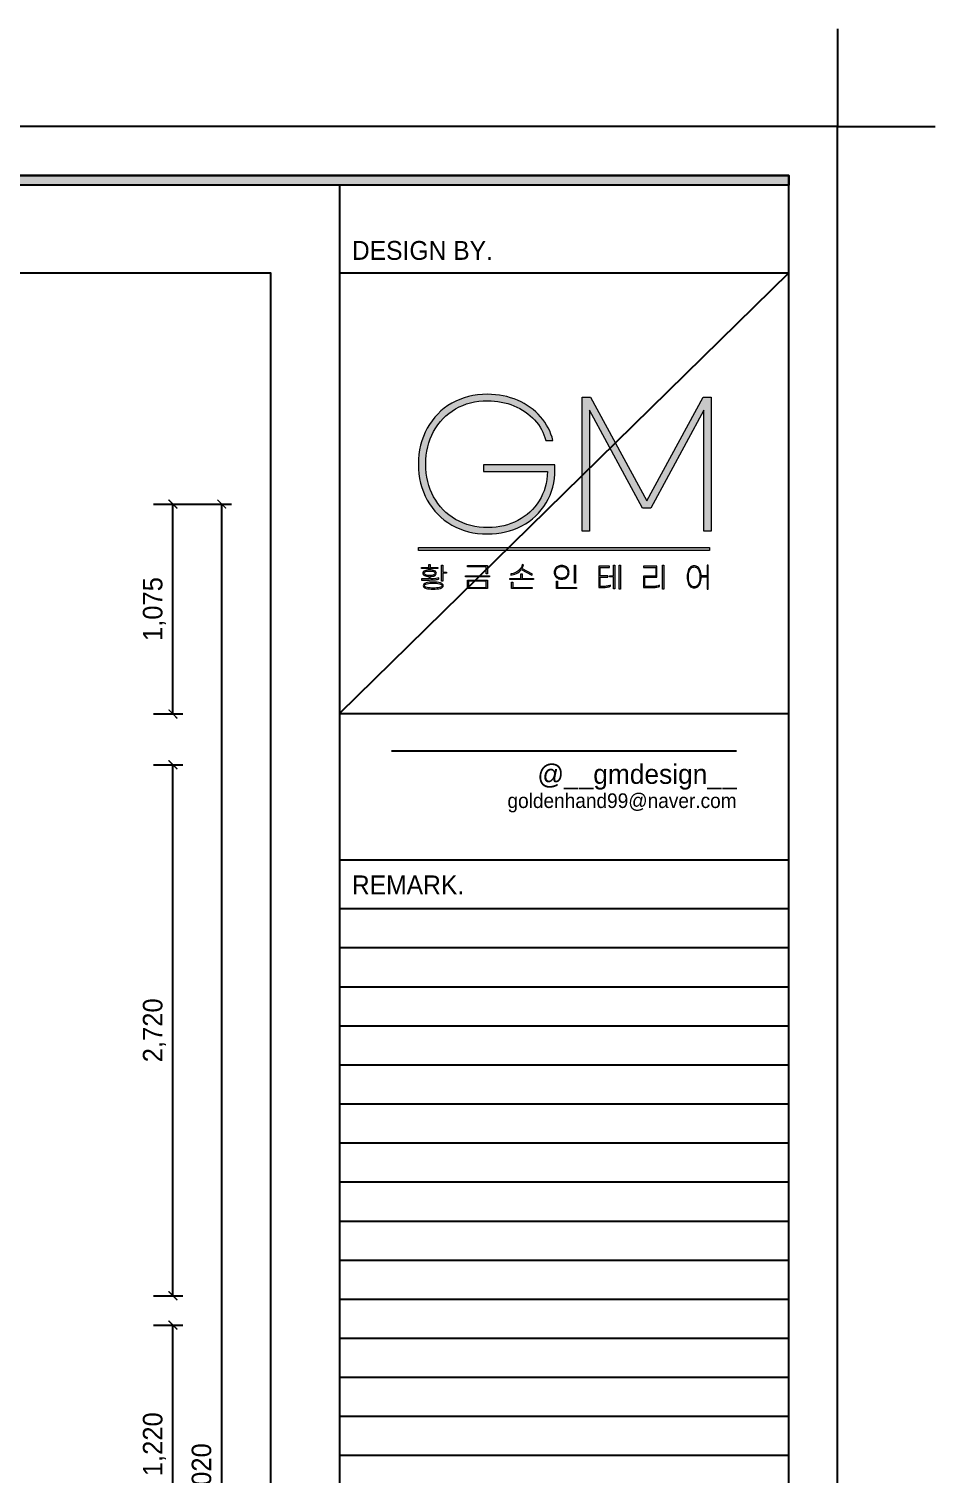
# Model space of a CAD drawing. Header units: inches. Extents: x 88414 to 587042, y -693500 to 27778.
# Drawn here: x 152350 to 156993, y 4481 to 11882 of the extents above; entities that cross this region are included whole.
import ezdxf
from ezdxf.enums import TextEntityAlignment as Align

# ---------------------------------------------------------------- set-up
doc = ezdxf.new("R2010")
doc.units = ezdxf.units.IN
doc.header["$LTSCALE"] = 50
doc.header["$MEASUREMENT"] = 0
for name, color, linetype in [('3.기호.계단선', 30, 'Continuous'), ('_U+B808_U+C774_U+C5B4 2', 7, 'Continuous'), ('F-SYM', 7, 'Continuous'), ('FORM(YOURNAME)-11', 1, 'Continuous'), ('치수', 7, 'Continuous')]:
    doc.layers.add(name, color=color, linetype=linetype)
doc.styles.add('YOURNAME', font='HY울릉도M.TTF')
doc.dimstyles.new('YOURNAME-50', dxfattribs={"dimscale": 50, "dimtxt": 2, "dimasz": 0.9, "dimexe": 1, "dimexo": 3, "dimgap": 0.7, "dimtad": 1, "dimdec": 0, "dimzin": 0, "dimdsep": 46, "dimlunit": 6, "dimtxsty": 'YOURNAME', "dimblk": 'ARCHTICK', "dimcen": 0, "dimclrd": 1, "dimclre": 1, "dimclrt": 7, "dimadec": 0, "dimazin": 0, "dimtfac": 1, "dimtdec": 0, "dimtix": 1, "dimtmove": 2, "dimatfit": 3, "dimldrblk": 'ARCHTICK', "dimfxl": 0, "dimtolj": 1, "dimtzin": 0, "dimarcsym": 0})

# ---------------------------------------------------------------- blocks, each defined once
blk = doc.blocks.new('block 29')
at = {"layer": '_U+B808_U+C774_U+C5B4 2'}
h = blk.add_hatch(color=35, dxfattribs=at)
h.dxf.hatch_style = 2
edge = h.paths.add_edge_path()
edge.add_spline(control_points=[(626.29, -130.32), (626.06, -130.35), (625.8, -130.36), (625.5, -130.36), (625.5, -130.36), (624.38, -130.36), (624.38, -130.36), (624.38, -130.36), (624.38, -130.21), (624.38, -130.21), (624.38, -130.21), (625.42, -130.21), (625.42, -130.21), (625.42, -130.21), (625.42, -129.89), (625.42, -129.89), (625.16, -129.88), (624.96, -129.84), (624.81, -129.76), (624.66, -129.68), (624.58, -129.57), (624.58, -129.44), (624.58, -129.3), (624.66, -129.19), (624.83, -129.1), (625, -129.02), (625.22, -128.98), (625.5, -128.98), (625.79, -128.98), (626.01, -129.02), (626.18, -129.1), (626.34, -129.19), (626.43, -129.3), (626.43, -129.44), (626.43, -129.57), (626.35, -129.68), (626.2, -129.76), (626.05, -129.84), (625.84, -129.89), (625.58, -129.89), (625.58, -129.89), (625.58, -130.21), (625.58, -130.21), (626.18, -130.2), (626.58, -130.16), (626.78, -130.07), (626.78, -130.07), (626.78, -130.22), (626.78, -130.22), (626.68, -130.27), (626.51, -130.3), (626.29, -130.32)], knot_values=[0, 0, 0, 0, 1, 1, 1, 2, 2, 2, 3, 3, 3, 4, 4, 4, 5, 5, 5, 6, 6, 6, 7, 7, 7, 8, 8, 8, 9, 9, 9, 10, 10, 10, 11, 11, 11, 12, 12, 12, 13, 13, 13, 14, 14, 14, 15, 15, 15, 16, 16, 16, 17, 17, 17, 17], degree=3, periodic=0)
h.paths.add_polyline_path([(626.62, -128.8), (624.41, -128.8), (624.41, -128.65), (625.41, -128.65), (625.41, -128.24), (625.58, -128.24), (625.58, -128.65), (626.62, -128.65)])
edge = h.paths.add_edge_path()
edge.add_spline(control_points=[(626.98, -130.76), (627.24, -130.83), (627.37, -130.96), (627.37, -131.13), (627.37, -131.3), (627.24, -131.42), (626.98, -131.5), (626.72, -131.57), (626.39, -131.61), (626, -131.61), (625.61, -131.61), (625.28, -131.57), (625.02, -131.5), (624.76, -131.42), (624.63, -131.3), (624.63, -131.13), (624.63, -130.96), (624.76, -130.83), (625.02, -130.76), (625.28, -130.68), (625.61, -130.65), (626, -130.65), (626.39, -130.65), (626.72, -130.68), (626.98, -130.76)], knot_values=[0, 0, 0, 0, 1, 1, 1, 2, 2, 2, 3, 3, 3, 4, 4, 4, 5, 5, 5, 6, 6, 6, 7, 7, 7, 8, 8, 8, 8], degree=3, periodic=0)
edge = h.paths.add_edge_path()
edge.add_spline(control_points=[(624.95, -129.67), (625.09, -129.72), (625.27, -129.75), (625.5, -129.75), (625.73, -129.75), (625.92, -129.72), (626.06, -129.67), (626.2, -129.61), (626.27, -129.53), (626.27, -129.44), (626.27, -129.34), (626.2, -129.27), (626.06, -129.21), (625.92, -129.15), (625.73, -129.13), (625.5, -129.13), (625.27, -129.13), (625.09, -129.15), (624.95, -129.21), (624.81, -129.27), (624.74, -129.34), (624.74, -129.44), (624.74, -129.53), (624.81, -129.61), (624.95, -129.67)], knot_values=[0, 0, 0, 0, 1, 1, 1, 2, 2, 2, 3, 3, 3, 4, 4, 4, 5, 5, 5, 6, 6, 6, 7, 7, 7, 8, 8, 8, 8], degree=3, periodic=0)
edge = h.paths.add_edge_path()
edge.add_spline(control_points=[(626.83, -131.38), (627.08, -131.33), (627.2, -131.25), (627.2, -131.13), (627.2, -131.01), (627.08, -130.92), (626.83, -130.87), (626.59, -130.82), (626.31, -130.79), (626, -130.79), (625.69, -130.79), (625.41, -130.82), (625.17, -130.87), (624.92, -130.92), (624.8, -131.01), (624.8, -131.13), (624.8, -131.25), (624.92, -131.33), (625.17, -131.38), (625.41, -131.44), (625.69, -131.46), (626, -131.46), (626.31, -131.46), (626.59, -131.44), (626.83, -131.38)], knot_values=[0, 0, 0, 0, 1, 1, 1, 2, 2, 2, 3, 3, 3, 4, 4, 4, 5, 5, 5, 6, 6, 6, 7, 7, 7, 8, 8, 8, 8], degree=3, periodic=0)
h.paths.add_polyline_path([(627.8, -129.28), (627.8, -129.43), (627.29, -129.43), (627.29, -130.53), (627.13, -130.53), (627.13, -128.32), (627.29, -128.32), (627.29, -129.28)])
h = blk.add_hatch(color=35, dxfattribs=at)
h.dxf.hatch_style = 2
h.paths.add_polyline_path([(639.69, -130.16), (639.69, -130.31), (636.44, -130.31), (636.44, -130.16), (637.98, -130.16), (637.98, -129.51), (638.15, -129.51), (638.15, -130.16)])
edge = h.paths.add_edge_path()
edge.add_spline(control_points=[(637.36, -129.47), (637.09, -129.61), (636.83, -129.68), (636.58, -129.68), (636.58, -129.68), (636.58, -129.53), (636.58, -129.53), (636.8, -129.52), (637.02, -129.46), (637.24, -129.35), (637.47, -129.24), (637.66, -129.08), (637.83, -128.89), (638, -128.7), (638.1, -128.49), (638.15, -128.26), (638.15, -128.26), (638.31, -128.28), (638.31, -128.28), (638.27, -128.46), (638.21, -128.63), (638.1, -128.79), (638.1, -128.79), (639.55, -129.58), (639.55, -129.58), (639.55, -129.58), (639.48, -129.71), (639.48, -129.71), (639.48, -129.71), (638.01, -128.93), (638.01, -128.93), (637.84, -129.15), (637.62, -129.33), (637.36, -129.47)], knot_values=[0, 0, 0, 0, 1, 1, 1, 2, 2, 2, 3, 3, 3, 4, 4, 4, 5, 5, 5, 6, 6, 6, 7, 7, 7, 8, 8, 8, 9, 9, 9, 10, 10, 10, 11, 11, 11, 11], degree=3, periodic=0)
h.paths.add_polyline_path([(636.86, -131.39), (639.51, -131.39), (639.51, -131.54), (636.7, -131.54), (636.7, -130.65), (636.86, -130.65)])
h = blk.add_hatch(color=35, dxfattribs=at)
h.dxf.hatch_style = 2
h.paths.add_polyline_path([(633.67, -129.92), (630.41, -129.92), (630.41, -129.77), (633.67, -129.77)])
h.paths.add_polyline_path([(633.4, -129.51), (633.24, -129.51), (633.24, -128.55), (630.66, -128.55), (630.66, -128.4), (633.4, -128.4)])
h.paths.add_polyline_path([(633.41, -131.54), (630.67, -131.54), (630.67, -130.36), (633.41, -130.36)])
h.paths.add_polyline_path([(633.25, -131.39), (633.25, -130.51), (630.83, -130.51), (630.83, -131.39)])
h = blk.add_hatch(color=35, dxfattribs=at)
h.dxf.hatch_style = 2
edge = h.paths.add_edge_path()
edge.add_spline(control_points=[(644.09, -128.5), (644.24, -128.59), (644.35, -128.7), (644.43, -128.84), (644.51, -128.98), (644.55, -129.14), (644.55, -129.31), (644.55, -129.49), (644.51, -129.65), (644.43, -129.79), (644.35, -129.93), (644.24, -130.04), (644.09, -130.13), (643.93, -130.21), (643.75, -130.25), (643.54, -130.25), (643.33, -130.25), (643.15, -130.21), (643, -130.13), (642.85, -130.04), (642.73, -129.93), (642.65, -129.79), (642.57, -129.65), (642.53, -129.49), (642.53, -129.31), (642.53, -129.14), (642.57, -128.98), (642.65, -128.84), (642.73, -128.7), (642.85, -128.59), (643, -128.5), (643.15, -128.42), (643.33, -128.38), (643.54, -128.38), (643.75, -128.38), (643.93, -128.42), (644.09, -128.5)], knot_values=[0, 0, 0, 0, 1, 1, 1, 2, 2, 2, 3, 3, 3, 4, 4, 4, 5, 5, 5, 6, 6, 6, 7, 7, 7, 8, 8, 8, 9, 9, 9, 10, 10, 10, 11, 11, 11, 12, 12, 12, 12], degree=3, periodic=0)
edge = h.paths.add_edge_path()
edge.add_spline(control_points=[(643.1, -128.62), (642.97, -128.69), (642.87, -128.78), (642.8, -128.9), (642.73, -129.02), (642.7, -129.16), (642.7, -129.31), (642.7, -129.47), (642.73, -129.61), (642.8, -129.73), (642.87, -129.85), (642.97, -129.94), (643.1, -130.01), (643.23, -130.07), (643.38, -130.11), (643.54, -130.11), (643.71, -130.11), (643.86, -130.07), (643.99, -130.01), (644.12, -129.94), (644.21, -129.85), (644.28, -129.73), (644.35, -129.61), (644.39, -129.47), (644.39, -129.31), (644.39, -129.16), (644.35, -129.02), (644.28, -128.9), (644.21, -128.78), (644.12, -128.69), (643.99, -128.62), (643.86, -128.56), (643.71, -128.52), (643.54, -128.52), (643.38, -128.52), (643.23, -128.56), (643.1, -128.62)], knot_values=[0, 0, 0, 0, 1, 1, 1, 2, 2, 2, 3, 3, 3, 4, 4, 4, 5, 5, 5, 6, 6, 6, 7, 7, 7, 8, 8, 8, 9, 9, 9, 10, 10, 10, 11, 11, 11, 12, 12, 12, 12], degree=3, periodic=0)
h.paths.add_polyline_path([(642.98, -131.39), (645.58, -131.39), (645.58, -131.54), (642.82, -131.54), (642.82, -130.53), (642.98, -130.53)])
h.paths.add_polyline_path([(645.45, -130.78), (645.29, -130.78), (645.29, -128.32), (645.45, -128.32)])
h = blk.add_hatch(color=35, dxfattribs=at)
h.dxf.hatch_style = 2
edge = h.paths.add_edge_path()
edge.add_spline(control_points=[(649.11, -131.24), (649.37, -131.24), (649.58, -131.22), (649.75, -131.19), (649.92, -131.17), (650.08, -131.12), (650.22, -131.05), (650.22, -131.05), (650.22, -131.21), (650.22, -131.21), (649.97, -131.33), (649.61, -131.39), (649.13, -131.39), (649.13, -131.39), (648.63, -131.39), (648.63, -131.39), (648.63, -131.39), (648.63, -128.48), (648.63, -128.48), (648.63, -128.48), (650.06, -128.48), (650.06, -128.48), (650.06, -128.48), (650.06, -128.63), (650.06, -128.63), (650.06, -128.63), (648.79, -128.63), (648.79, -128.63), (648.79, -128.63), (648.79, -129.81), (648.79, -129.81), (648.79, -129.81), (649.87, -129.81), (649.87, -129.81), (649.87, -129.81), (649.87, -129.96), (649.87, -129.96), (649.87, -129.96), (648.79, -129.96), (648.79, -129.96), (648.79, -129.96), (648.79, -131.24), (648.79, -131.24), (648.79, -131.24), (649.11, -131.24), (649.11, -131.24)], knot_values=[0, 0, 0, 0, 1, 1, 1, 2, 2, 2, 3, 3, 3, 4, 4, 4, 5, 5, 5, 6, 6, 6, 7, 7, 7, 8, 8, 8, 9, 9, 9, 10, 10, 10, 11, 11, 11, 12, 12, 12, 13, 13, 13, 14, 14, 14, 15, 15, 15, 15], degree=3, periodic=0)
h.paths.add_polyline_path([(650.64, -128.35), (650.8, -128.35), (650.8, -131.56), (650.64, -131.56), (650.64, -129.94), (650.06, -129.94), (650.06, -129.79), (650.64, -129.79)])
h.paths.add_polyline_path([(651.57, -128.32), (651.57, -131.62), (651.41, -131.62), (651.41, -128.32)])
h = blk.add_hatch(color=35, dxfattribs=at)
h.dxf.hatch_style = 2
edge = h.paths.add_edge_path()
edge.add_spline(control_points=[(656.55, -129.97), (656.55, -129.97), (654.9, -129.97), (654.9, -129.97), (654.9, -129.97), (654.9, -131.24), (654.9, -131.24), (654.9, -131.24), (656.08, -131.24), (656.08, -131.24), (656.23, -131.24), (656.39, -131.22), (656.55, -131.19), (656.7, -131.17), (656.83, -131.13), (656.93, -131.08), (656.93, -131.08), (656.93, -131.23), (656.93, -131.23), (656.83, -131.28), (656.71, -131.32), (656.55, -131.34), (656.4, -131.37), (656.24, -131.39), (656.08, -131.39), (656.08, -131.39), (654.74, -131.39), (654.74, -131.39), (654.74, -131.39), (654.74, -129.82), (654.74, -129.82), (654.74, -129.82), (656.39, -129.82), (656.39, -129.82), (656.39, -129.82), (656.39, -128.63), (656.39, -128.63), (656.39, -128.63), (654.73, -128.63), (654.73, -128.63), (654.73, -128.63), (654.73, -128.48), (654.73, -128.48), (654.73, -128.48), (656.55, -128.48), (656.55, -128.48), (656.55, -128.48), (656.55, -129.97), (656.55, -129.97)], knot_values=[0, 0, 0, 0, 1, 1, 1, 2, 2, 2, 3, 3, 3, 4, 4, 4, 5, 5, 5, 6, 6, 6, 7, 7, 7, 8, 8, 8, 9, 9, 9, 10, 10, 10, 11, 11, 11, 12, 12, 12, 13, 13, 13, 14, 14, 14, 15, 15, 15, 16, 16, 16, 16], degree=3, periodic=0)
h.paths.add_polyline_path([(657.51, -131.62), (657.34, -131.62), (657.34, -128.32), (657.51, -128.32)])
h = blk.add_hatch(color=35, dxfattribs=at)
h.dxf.hatch_style = 2
edge = h.paths.add_edge_path()
edge.add_spline(control_points=[(663.56, -128.32), (663.56, -128.32), (663.56, -131.62), (663.56, -131.62), (663.56, -131.62), (663.4, -131.62), (663.4, -131.62), (663.4, -131.62), (663.4, -129.94), (663.4, -129.94), (663.4, -129.94), (662.6, -129.94), (662.6, -129.94), (662.6, -130.27), (662.56, -130.54), (662.48, -130.77), (662.4, -130.99), (662.29, -131.16), (662.14, -131.27), (662, -131.38), (661.84, -131.43), (661.65, -131.43), (661.47, -131.43), (661.3, -131.38), (661.16, -131.27), (661.02, -131.16), (660.91, -130.99), (660.82, -130.76), (660.74, -130.54), (660.7, -130.26), (660.7, -129.93), (660.7, -129.6), (660.74, -129.33), (660.82, -129.1), (660.91, -128.88), (661.02, -128.71), (661.16, -128.6), (661.3, -128.49), (661.47, -128.43), (661.65, -128.43), (661.83, -128.43), (661.99, -128.48), (662.13, -128.58), (662.26, -128.68), (662.37, -128.83), (662.46, -129.04), (662.54, -129.24), (662.59, -129.5), (662.6, -129.79), (662.6, -129.79), (663.4, -129.79), (663.4, -129.79), (663.4, -129.79), (663.4, -128.32), (663.4, -128.32), (663.4, -128.32), (663.56, -128.32), (663.56, -128.32)], knot_values=[0, 0, 0, 0, 1, 1, 1, 2, 2, 2, 3, 3, 3, 4, 4, 4, 5, 5, 5, 6, 6, 6, 7, 7, 7, 8, 8, 8, 9, 9, 9, 10, 10, 10, 11, 11, 11, 12, 12, 12, 13, 13, 13, 14, 14, 14, 15, 15, 15, 16, 16, 16, 17, 17, 17, 18, 18, 18, 19, 19, 19, 19], degree=3, periodic=0)
edge = h.paths.add_edge_path()
edge.add_spline(control_points=[(662.06, -131.13), (662.18, -131.03), (662.27, -130.88), (662.34, -130.68), (662.4, -130.48), (662.44, -130.23), (662.44, -129.93), (662.44, -129.64), (662.4, -129.39), (662.34, -129.19), (662.27, -128.98), (662.18, -128.83), (662.06, -128.73), (661.94, -128.63), (661.8, -128.58), (661.65, -128.58), (661.5, -128.58), (661.37, -128.63), (661.25, -128.73), (661.13, -128.83), (661.04, -128.98), (660.97, -129.19), (660.9, -129.39), (660.87, -129.64), (660.87, -129.93), (660.87, -130.23), (660.9, -130.48), (660.97, -130.68), (661.04, -130.88), (661.13, -131.03), (661.25, -131.13), (661.37, -131.23), (661.5, -131.28), (661.65, -131.28), (661.8, -131.28), (661.94, -131.23), (662.06, -131.13)], knot_values=[0, 0, 0, 0, 1, 1, 1, 2, 2, 2, 3, 3, 3, 4, 4, 4, 5, 5, 5, 6, 6, 6, 7, 7, 7, 8, 8, 8, 9, 9, 9, 10, 10, 10, 11, 11, 11, 12, 12, 12, 12], degree=3, periodic=0)
at = {"layer": '_U+B808_U+C774_U+C5B4 2', "lineweight": 0}
for points in [[(626.62, -128.8), (624.41, -128.8), (624.41, -128.65), (625.41, -128.65), (625.41, -128.24), (625.58, -128.24), (625.58, -128.65), (626.62, -128.65), (626.62, -128.8)], [(627.8, -129.28), (627.8, -129.43), (627.29, -129.43), (627.29, -130.53), (627.13, -130.53), (627.13, -128.32), (627.29, -128.32), (627.29, -129.28), (627.8, -129.28)], [(633.67, -129.92), (630.41, -129.92), (630.41, -129.77), (633.67, -129.77), (633.67, -129.92)], [(633.4, -129.51), (633.24, -129.51), (633.24, -128.55), (630.66, -128.55), (630.66, -128.4), (633.4, -128.4), (633.4, -129.51)], [(639.69, -130.16), (639.69, -130.31), (636.44, -130.31), (636.44, -130.16), (637.98, -130.16), (637.98, -129.51), (638.15, -129.51), (638.15, -130.16), (639.69, -130.16)], [(645.45, -130.78), (645.29, -130.78), (645.29, -128.32), (645.45, -128.32), (645.45, -130.78)], [(650.64, -128.35), (650.8, -128.35), (650.8, -131.56), (650.64, -131.56), (650.64, -129.94), (650.06, -129.94), (650.06, -129.79), (650.64, -129.79), (650.64, -128.35)], [(651.57, -128.32), (651.57, -131.62), (651.41, -131.62), (651.41, -128.32), (651.57, -128.32)], [(657.51, -131.62), (657.34, -131.62), (657.34, -128.32), (657.51, -128.32), (657.51, -131.62)], [(633.41, -131.54), (630.67, -131.54), (630.67, -130.36), (633.41, -130.36), (633.41, -131.54)], [(633.25, -131.39), (633.25, -130.51), (630.83, -130.51), (630.83, -131.39), (633.25, -131.39)], [(636.86, -131.39), (639.51, -131.39), (639.51, -131.54), (636.7, -131.54), (636.7, -130.65), (636.86, -130.65), (636.86, -131.39)], [(642.98, -131.39), (645.58, -131.39), (645.58, -131.54), (642.82, -131.54), (642.82, -130.53), (642.98, -130.53), (642.98, -131.39)]]:
    blk.add_lwpolyline(points, dxfattribs=at)
for points, knots in [([(637.36, -129.47), (637.09, -129.61), (636.83, -129.68), (636.58, -129.68), (636.58, -129.68), (636.58, -129.53), (636.58, -129.53), (636.8, -129.52), (637.02, -129.46), (637.24, -129.35), (637.47, -129.24), (637.66, -129.08), (637.83, -128.89), (638, -128.7), (638.1, -128.49), (638.15, -128.26), (638.15, -128.26), (638.31, -128.28), (638.31, -128.28), (638.27, -128.46), (638.21, -128.63), (638.1, -128.79), (638.1, -128.79), (639.55, -129.58), (639.55, -129.58), (639.55, -129.58), (639.48, -129.71), (639.48, -129.71), (639.48, -129.71), (638.01, -128.93), (638.01, -128.93), (637.84, -129.15), (637.62, -129.33), (637.36, -129.47)], [0, 0, 0, 0, 1, 1, 1, 2, 2, 2, 3, 3, 3, 4, 4, 4, 5, 5, 5, 6, 6, 6, 7, 7, 7, 8, 8, 8, 9, 9, 9, 10, 10, 10, 11, 11, 11, 11]), ([(626.29, -130.32), (626.06, -130.35), (625.8, -130.36), (625.5, -130.36), (625.5, -130.36), (624.38, -130.36), (624.38, -130.36), (624.38, -130.36), (624.38, -130.21), (624.38, -130.21), (624.38, -130.21), (625.42, -130.21), (625.42, -130.21), (625.42, -130.21), (625.42, -129.89), (625.42, -129.89), (625.16, -129.88), (624.96, -129.84), (624.81, -129.76), (624.66, -129.68), (624.58, -129.57), (624.58, -129.44), (624.58, -129.3), (624.66, -129.19), (624.83, -129.1), (625, -129.02), (625.22, -128.98), (625.5, -128.98), (625.79, -128.98), (626.01, -129.02), (626.18, -129.1), (626.34, -129.19), (626.43, -129.3), (626.43, -129.44), (626.43, -129.57), (626.35, -129.68), (626.2, -129.76), (626.05, -129.84), (625.84, -129.89), (625.58, -129.89), (625.58, -129.89), (625.58, -130.21), (625.58, -130.21), (626.18, -130.2), (626.58, -130.16), (626.78, -130.07), (626.78, -130.07), (626.78, -130.22), (626.78, -130.22), (626.68, -130.27), (626.51, -130.3), (626.29, -130.32)], [0, 0, 0, 0, 1, 1, 1, 2, 2, 2, 3, 3, 3, 4, 4, 4, 5, 5, 5, 6, 6, 6, 7, 7, 7, 8, 8, 8, 9, 9, 9, 10, 10, 10, 11, 11, 11, 12, 12, 12, 13, 13, 13, 14, 14, 14, 15, 15, 15, 16, 16, 16, 17, 17, 17, 17]), ([(624.95, -129.67), (625.09, -129.72), (625.27, -129.75), (625.5, -129.75), (625.73, -129.75), (625.92, -129.72), (626.06, -129.67), (626.2, -129.61), (626.27, -129.53), (626.27, -129.44), (626.27, -129.34), (626.2, -129.27), (626.06, -129.21), (625.92, -129.15), (625.73, -129.13), (625.5, -129.13), (625.27, -129.13), (625.09, -129.15), (624.95, -129.21), (624.81, -129.27), (624.74, -129.34), (624.74, -129.44), (624.74, -129.53), (624.81, -129.61), (624.95, -129.67)], [0, 0, 0, 0, 1, 1, 1, 2, 2, 2, 3, 3, 3, 4, 4, 4, 5, 5, 5, 6, 6, 6, 7, 7, 7, 8, 8, 8, 8]), ([(644.09, -128.5), (644.24, -128.59), (644.35, -128.7), (644.43, -128.84), (644.51, -128.98), (644.55, -129.14), (644.55, -129.31), (644.55, -129.49), (644.51, -129.65), (644.43, -129.79), (644.35, -129.93), (644.24, -130.04), (644.09, -130.13), (643.93, -130.21), (643.75, -130.25), (643.54, -130.25), (643.33, -130.25), (643.15, -130.21), (643, -130.13), (642.85, -130.04), (642.73, -129.93), (642.65, -129.79), (642.57, -129.65), (642.53, -129.49), (642.53, -129.31), (642.53, -129.14), (642.57, -128.98), (642.65, -128.84), (642.73, -128.7), (642.85, -128.59), (643, -128.5), (643.15, -128.42), (643.33, -128.38), (643.54, -128.38), (643.75, -128.38), (643.93, -128.42), (644.09, -128.5)], [0, 0, 0, 0, 1, 1, 1, 2, 2, 2, 3, 3, 3, 4, 4, 4, 5, 5, 5, 6, 6, 6, 7, 7, 7, 8, 8, 8, 9, 9, 9, 10, 10, 10, 11, 11, 11, 12, 12, 12, 12]), ([(643.1, -128.62), (642.97, -128.69), (642.87, -128.78), (642.8, -128.9), (642.73, -129.02), (642.7, -129.16), (642.7, -129.31), (642.7, -129.47), (642.73, -129.61), (642.8, -129.73), (642.87, -129.85), (642.97, -129.94), (643.1, -130.01), (643.23, -130.07), (643.38, -130.11), (643.54, -130.11), (643.71, -130.11), (643.86, -130.07), (643.99, -130.01), (644.12, -129.94), (644.21, -129.85), (644.28, -129.73), (644.35, -129.61), (644.39, -129.47), (644.39, -129.31), (644.39, -129.16), (644.35, -129.02), (644.28, -128.9), (644.21, -128.78), (644.12, -128.69), (643.99, -128.62), (643.86, -128.56), (643.71, -128.52), (643.54, -128.52), (643.38, -128.52), (643.23, -128.56), (643.1, -128.62)], [0, 0, 0, 0, 1, 1, 1, 2, 2, 2, 3, 3, 3, 4, 4, 4, 5, 5, 5, 6, 6, 6, 7, 7, 7, 8, 8, 8, 9, 9, 9, 10, 10, 10, 11, 11, 11, 12, 12, 12, 12]), ([(649.11, -131.24), (649.37, -131.24), (649.58, -131.22), (649.75, -131.19), (649.92, -131.17), (650.08, -131.12), (650.22, -131.05), (650.22, -131.05), (650.22, -131.21), (650.22, -131.21), (649.97, -131.33), (649.61, -131.39), (649.13, -131.39), (649.13, -131.39), (648.63, -131.39), (648.63, -131.39), (648.63, -131.39), (648.63, -128.48), (648.63, -128.48), (648.63, -128.48), (650.06, -128.48), (650.06, -128.48), (650.06, -128.48), (650.06, -128.63), (650.06, -128.63), (650.06, -128.63), (648.79, -128.63), (648.79, -128.63), (648.79, -128.63), (648.79, -129.81), (648.79, -129.81), (648.79, -129.81), (649.87, -129.81), (649.87, -129.81), (649.87, -129.81), (649.87, -129.96), (649.87, -129.96), (649.87, -129.96), (648.79, -129.96), (648.79, -129.96), (648.79, -129.96), (648.79, -131.24), (648.79, -131.24), (648.79, -131.24), (649.11, -131.24), (649.11, -131.24)], [0, 0, 0, 0, 1, 1, 1, 2, 2, 2, 3, 3, 3, 4, 4, 4, 5, 5, 5, 6, 6, 6, 7, 7, 7, 8, 8, 8, 9, 9, 9, 10, 10, 10, 11, 11, 11, 12, 12, 12, 13, 13, 13, 14, 14, 14, 15, 15, 15, 15]), ([(656.55, -129.97), (656.55, -129.97), (654.9, -129.97), (654.9, -129.97), (654.9, -129.97), (654.9, -131.24), (654.9, -131.24), (654.9, -131.24), (656.08, -131.24), (656.08, -131.24), (656.23, -131.24), (656.39, -131.22), (656.55, -131.19), (656.7, -131.17), (656.83, -131.13), (656.93, -131.08), (656.93, -131.08), (656.93, -131.23), (656.93, -131.23), (656.83, -131.28), (656.71, -131.32), (656.55, -131.34), (656.4, -131.37), (656.24, -131.39), (656.08, -131.39), (656.08, -131.39), (654.74, -131.39), (654.74, -131.39), (654.74, -131.39), (654.74, -129.82), (654.74, -129.82), (654.74, -129.82), (656.39, -129.82), (656.39, -129.82), (656.39, -129.82), (656.39, -128.63), (656.39, -128.63), (656.39, -128.63), (654.73, -128.63), (654.73, -128.63), (654.73, -128.63), (654.73, -128.48), (654.73, -128.48), (654.73, -128.48), (656.55, -128.48), (656.55, -128.48), (656.55, -128.48), (656.55, -129.97), (656.55, -129.97)], [0, 0, 0, 0, 1, 1, 1, 2, 2, 2, 3, 3, 3, 4, 4, 4, 5, 5, 5, 6, 6, 6, 7, 7, 7, 8, 8, 8, 9, 9, 9, 10, 10, 10, 11, 11, 11, 12, 12, 12, 13, 13, 13, 14, 14, 14, 15, 15, 15, 16, 16, 16, 16]), ([(663.56, -128.32), (663.56, -128.32), (663.56, -131.62), (663.56, -131.62), (663.56, -131.62), (663.4, -131.62), (663.4, -131.62), (663.4, -131.62), (663.4, -129.94), (663.4, -129.94), (663.4, -129.94), (662.6, -129.94), (662.6, -129.94), (662.6, -130.27), (662.56, -130.54), (662.48, -130.77), (662.4, -130.99), (662.29, -131.16), (662.14, -131.27), (662, -131.38), (661.84, -131.43), (661.65, -131.43), (661.47, -131.43), (661.3, -131.38), (661.16, -131.27), (661.02, -131.16), (660.91, -130.99), (660.82, -130.76), (660.74, -130.54), (660.7, -130.26), (660.7, -129.93), (660.7, -129.6), (660.74, -129.33), (660.82, -129.1), (660.91, -128.88), (661.02, -128.71), (661.16, -128.6), (661.3, -128.49), (661.47, -128.43), (661.65, -128.43), (661.83, -128.43), (661.99, -128.48), (662.13, -128.58), (662.26, -128.68), (662.37, -128.83), (662.46, -129.04), (662.54, -129.24), (662.59, -129.5), (662.6, -129.79), (662.6, -129.79), (663.4, -129.79), (663.4, -129.79), (663.4, -129.79), (663.4, -128.32), (663.4, -128.32), (663.4, -128.32), (663.56, -128.32), (663.56, -128.32)], [0, 0, 0, 0, 1, 1, 1, 2, 2, 2, 3, 3, 3, 4, 4, 4, 5, 5, 5, 6, 6, 6, 7, 7, 7, 8, 8, 8, 9, 9, 9, 10, 10, 10, 11, 11, 11, 12, 12, 12, 13, 13, 13, 14, 14, 14, 15, 15, 15, 16, 16, 16, 17, 17, 17, 18, 18, 18, 19, 19, 19, 19]), ([(662.06, -131.13), (662.18, -131.03), (662.27, -130.88), (662.34, -130.68), (662.4, -130.48), (662.44, -130.23), (662.44, -129.93), (662.44, -129.64), (662.4, -129.39), (662.34, -129.19), (662.27, -128.98), (662.18, -128.83), (662.06, -128.73), (661.94, -128.63), (661.8, -128.58), (661.65, -128.58), (661.5, -128.58), (661.37, -128.63), (661.25, -128.73), (661.13, -128.83), (661.04, -128.98), (660.97, -129.19), (660.9, -129.39), (660.87, -129.64), (660.87, -129.93), (660.87, -130.23), (660.9, -130.48), (660.97, -130.68), (661.04, -130.88), (661.13, -131.03), (661.25, -131.13), (661.37, -131.23), (661.5, -131.28), (661.65, -131.28), (661.8, -131.28), (661.94, -131.23), (662.06, -131.13)], [0, 0, 0, 0, 1, 1, 1, 2, 2, 2, 3, 3, 3, 4, 4, 4, 5, 5, 5, 6, 6, 6, 7, 7, 7, 8, 8, 8, 9, 9, 9, 10, 10, 10, 11, 11, 11, 12, 12, 12, 12]), ([(626.98, -130.76), (627.24, -130.83), (627.37, -130.96), (627.37, -131.13), (627.37, -131.3), (627.24, -131.42), (626.98, -131.5), (626.72, -131.57), (626.39, -131.61), (626, -131.61), (625.61, -131.61), (625.28, -131.57), (625.02, -131.5), (624.76, -131.42), (624.63, -131.3), (624.63, -131.13), (624.63, -130.96), (624.76, -130.83), (625.02, -130.76), (625.28, -130.68), (625.61, -130.65), (626, -130.65), (626.39, -130.65), (626.72, -130.68), (626.98, -130.76)], [0, 0, 0, 0, 1, 1, 1, 2, 2, 2, 3, 3, 3, 4, 4, 4, 5, 5, 5, 6, 6, 6, 7, 7, 7, 8, 8, 8, 8]), ([(626.83, -131.38), (627.08, -131.33), (627.2, -131.25), (627.2, -131.13), (627.2, -131.01), (627.08, -130.92), (626.83, -130.87), (626.59, -130.82), (626.31, -130.79), (626, -130.79), (625.69, -130.79), (625.41, -130.82), (625.17, -130.87), (624.92, -130.92), (624.8, -131.01), (624.8, -131.13), (624.8, -131.25), (624.92, -131.33), (625.17, -131.38), (625.41, -131.44), (625.69, -131.46), (626, -131.46), (626.31, -131.46), (626.59, -131.44), (626.83, -131.38)], [0, 0, 0, 0, 1, 1, 1, 2, 2, 2, 3, 3, 3, 4, 4, 4, 5, 5, 5, 6, 6, 6, 7, 7, 7, 8, 8, 8, 8])]:
    blk.add_open_spline(points, degree=3, knots=knots, dxfattribs=at)
blk = doc.blocks.new('block 30')
at = {"layer": '_U+B808_U+C774_U+C5B4 2'}
h = blk.add_hatch(color=35, dxfattribs=at)
h.dxf.hatch_style = 2
edge = h.paths.add_edge_path()
edge.add_spline(control_points=[(637.53, -105.82), (638.78, -106.37), (639.83, -107.12), (640.66, -108.08), (641.5, -109.03), (642.06, -110.11), (642.35, -111.29), (642.35, -111.29), (641.36, -111.29), (641.36, -111.29), (641.11, -110.26), (640.6, -109.33), (639.84, -108.5), (639.08, -107.68), (638.14, -107.03), (637.02, -106.57), (635.9, -106.11), (634.7, -105.88), (633.42, -105.88), (631.78, -105.88), (630.32, -106.25), (629.04, -106.99), (627.76, -107.73), (626.76, -108.76), (626.05, -110.08), (625.33, -111.4), (624.97, -112.88), (624.97, -114.53), (624.97, -116.2), (625.33, -117.69), (626.05, -119), (626.76, -120.31), (627.77, -121.34), (629.05, -122.08), (630.34, -122.82), (631.82, -123.19), (633.49, -123.19), (634.98, -123.19), (636.34, -122.87), (637.56, -122.23), (638.78, -121.59), (639.75, -120.69), (640.47, -119.53), (641.18, -118.38), (641.57, -117.05), (641.61, -115.55), (641.61, -115.55), (632.88, -115.55), (632.88, -115.55), (632.88, -115.55), (632.88, -114.65), (632.88, -114.65), (632.88, -114.65), (642.63, -114.65), (642.63, -114.65), (642.63, -114.65), (642.63, -115.25), (642.63, -115.25), (642.63, -116.97), (642.23, -118.49), (641.42, -119.84), (640.6, -121.18), (639.49, -122.22), (638.08, -122.96), (636.67, -123.7), (635.11, -124.07), (633.39, -124.07), (631.57, -124.07), (629.95, -123.66), (628.52, -122.85), (627.09, -122.03), (625.98, -120.89), (625.18, -119.44), (624.37, -117.99), (623.97, -116.36), (623.97, -114.53), (623.97, -112.71), (624.37, -111.08), (625.18, -109.63), (625.98, -108.18), (627.09, -107.04), (628.52, -106.22), (629.95, -105.41), (631.57, -105), (633.39, -105), (634.89, -105), (636.27, -105.27), (637.53, -105.82)], knot_values=[0, 0, 0, 0, 1, 1, 1, 2, 2, 2, 3, 3, 3, 4, 4, 4, 5, 5, 5, 6, 6, 6, 7, 7, 7, 8, 8, 8, 9, 9, 9, 10, 10, 10, 11, 11, 11, 12, 12, 12, 13, 13, 13, 14, 14, 14, 15, 15, 15, 16, 16, 16, 17, 17, 17, 18, 18, 18, 19, 19, 19, 20, 20, 20, 21, 21, 21, 22, 22, 22, 23, 23, 23, 24, 24, 24, 25, 25, 25, 26, 26, 26, 27, 27, 27, 28, 28, 28, 29, 29, 29, 29], degree=3, periodic=0)
h = blk.add_hatch(color=35, dxfattribs=at)
h.dxf.hatch_style = 2
h.paths.add_polyline_path([(646.36, -105.39), (647.49, -105.39), (655.18, -119.56), (662.86, -105.39), (663.97, -105.39), (663.97, -123.68), (662.98, -123.68), (662.98, -107.17), (655.73, -120.53), (654.6, -120.53), (647.35, -107.17), (647.35, -123.68), (646.36, -123.68)])
at = {"layer": '_U+B808_U+C774_U+C5B4 2', "lineweight": 0}
blk.add_lwpolyline([(646.36, -105.39), (647.49, -105.39), (655.18, -119.56), (662.86, -105.39), (663.97, -105.39), (663.97, -123.68), (662.98, -123.68), (662.98, -107.17), (655.73, -120.53), (654.6, -120.53), (647.35, -107.17), (647.35, -123.68), (646.36, -123.68), (646.36, -105.39)], dxfattribs=at)
blk.add_open_spline([(637.53, -105.82), (638.78, -106.37), (639.83, -107.12), (640.66, -108.08), (641.5, -109.03), (642.06, -110.11), (642.35, -111.29), (642.35, -111.29), (641.36, -111.29), (641.36, -111.29), (641.11, -110.26), (640.6, -109.33), (639.84, -108.5), (639.08, -107.68), (638.14, -107.03), (637.02, -106.57), (635.9, -106.11), (634.7, -105.88), (633.42, -105.88), (631.78, -105.88), (630.32, -106.25), (629.04, -106.99), (627.76, -107.73), (626.76, -108.76), (626.05, -110.08), (625.33, -111.4), (624.97, -112.88), (624.97, -114.53), (624.97, -116.2), (625.33, -117.69), (626.05, -119), (626.76, -120.31), (627.77, -121.34), (629.05, -122.08), (630.34, -122.82), (631.82, -123.19), (633.49, -123.19), (634.98, -123.19), (636.34, -122.87), (637.56, -122.23), (638.78, -121.59), (639.75, -120.69), (640.47, -119.53), (641.18, -118.38), (641.57, -117.05), (641.61, -115.55), (641.61, -115.55), (632.88, -115.55), (632.88, -115.55), (632.88, -115.55), (632.88, -114.65), (632.88, -114.65), (632.88, -114.65), (642.63, -114.65), (642.63, -114.65), (642.63, -114.65), (642.63, -115.25), (642.63, -115.25), (642.63, -116.97), (642.23, -118.49), (641.42, -119.84), (640.6, -121.18), (639.49, -122.22), (638.08, -122.96), (636.67, -123.7), (635.11, -124.07), (633.39, -124.07), (631.57, -124.07), (629.95, -123.66), (628.52, -122.85), (627.09, -122.03), (625.98, -120.89), (625.18, -119.44), (624.37, -117.99), (623.97, -116.36), (623.97, -114.53), (623.97, -112.71), (624.37, -111.08), (625.18, -109.63), (625.98, -108.18), (627.09, -107.04), (628.52, -106.22), (629.95, -105.41), (631.57, -105), (633.39, -105), (634.89, -105), (636.27, -105.27), (637.53, -105.82)], degree=3, knots=[0, 0, 0, 0, 1, 1, 1, 2, 2, 2, 3, 3, 3, 4, 4, 4, 5, 5, 5, 6, 6, 6, 7, 7, 7, 8, 8, 8, 9, 9, 9, 10, 10, 10, 11, 11, 11, 12, 12, 12, 13, 13, 13, 14, 14, 14, 15, 15, 15, 16, 16, 16, 17, 17, 17, 18, 18, 18, 19, 19, 19, 20, 20, 20, 21, 21, 21, 22, 22, 22, 23, 23, 23, 24, 24, 24, 25, 25, 25, 26, 26, 26, 27, 27, 27, 28, 28, 28, 29, 29, 29, 29], dxfattribs=at)
blk = doc.blocks.new('block 28')
at = {"layer": '_U+B808_U+C774_U+C5B4 2'}
for name in ['block 30', 'block 29']:
    blk.add_blockref(name, (0, 0), dxfattribs=at)
blk = doc.blocks.new('block 27')
at = {"layer": '_U+B808_U+C774_U+C5B4 2'}
h = blk.add_hatch(color=35, dxfattribs=at)
h.dxf.hatch_style = 2
h.paths.add_polyline_path([(663.76, -126.35), (623.97, -126.35), (623.97, -125.94), (663.76, -125.94)])
at = {"layer": '_U+B808_U+C774_U+C5B4 2', "lineweight": 0}
blk.add_lwpolyline([(663.76, -126.35), (623.97, -126.35), (623.97, -125.94), (663.76, -125.94), (663.76, -126.35)], dxfattribs=at)
at = {"layer": '_U+B808_U+C774_U+C5B4 2'}
blk.add_blockref('block 28', (0, 0), dxfattribs=at)
blk = doc.blocks.new('FORM-PLAN')
at = {"layer": 'FORM(YOURNAME)-11'}
h = blk.add_hatch(color=256, dxfattribs=at)
h.dxf.hatch_style = 1
h.paths.add_polyline_path([(-71444, 55115), (10556, 55115), (10556, 54915), (-71444, 54915)])
h.paths.add_polyline_path([(-71444, -2085), (10556, -2085), (10556, -2285), (-71444, -2285)])
at = {"layer": 'Defpoints', "color": 158}
for p, q in [((1346, 54915), (1346, -2085)), ((10556, 53115), (1346, 44093)), ((1346, 53115), (10556, 53115)), ((1346, 44093), (10556, 44093)), ((1346, 40093), (10556, 40093)), ((1346, 39293), (10556, 39293)), ((1346, 38493), (10556, 38493)), ((1346, 37693), (10556, 37693)), ((1346, 36893), (10556, 36893)), ((1346, 36093), (10556, 36093)), ((1346, 35293), (10556, 35293)), ((1346, 34493), (10556, 34493)), ((1346, 33693), (10556, 33693)), ((1346, 32893), (10556, 32893)), ((1346, 32093), (10556, 32093)), ((1346, 31293), (10556, 31293)), ((1346, 30493), (10556, 30493)), ((1346, 29693), (10556, 29693)), ((1346, 28893), (10556, 28893))]:
    blk.add_line(p, q, dxfattribs=at)
at = {"layer": 'Defpoints', "color": 1}
blk.add_lwpolyline([(11556, 58115), (11556, 56115), (13556, 56115)], dxfattribs=at)
at = {"layer": 'Defpoints', "color": 158}
for points in [[(-71444, -2285), (10556, -2285), (10556, 55115), (-71444, 55115)], [(-69444, 53115), (-64, 53115), (-64, 1215), (-69444, 1215)]]:
    blk.add_lwpolyline(points, close=True, dxfattribs=at)
at = {"layer": 'FORM(YOURNAME)-11', "color": 251}
blk.add_line((2415, 43323), (9487, 43323), dxfattribs=at)
at = {"layer": 'FORM(YOURNAME)-11', "color": 14}
blk.add_line((1346, 41093), (10556, 41093), dxfattribs=at)
at = {"layer": 'FORM(YOURNAME)-11', "color": 250}
blk.add_lwpolyline([(-72444, -3285), (11556, -3285), (11556, 56115), (-72444, 56115)], close=True, dxfattribs=at)
at = {"layer": 'FORM(YOURNAME)-11'}
blk.add_lwpolyline([(-71444, 55115), (10556, 55115), (10556, 54915), (-71444, 54915)], close=True, dxfattribs=at)
at = {"layer": '_U+B808_U+C774_U+C5B4 2', "xscale": 150, "yscale": 150, "zscale": 150}
blk.add_blockref('block 27', (-90629, 66379), dxfattribs=at)
at = {"layer": 'FORM(YOURNAME)-11', "color": 14, "style": 'YOURNAME'}
for s, p in [('DESIGN BY.', (1603, 53577)), ('REMARK.', (1603, 40579))]:
    blk.add_text(s, height=386.1, dxfattribs=at).set_placement(p, align=Align.MIDDLE_LEFT)
for s, height, width, p in [('@__gmdesign__', 400, 1.03, (9487, 42649)), ('goldenhand99@naver.com', 300, 0.995, (9487, 42154))]:
    blk.add_text(s, height=height, dxfattribs=dict(at, width=width)).set_placement(p, align=Align.RIGHT)
at = {"layer": 'FORM(YOURNAME)-11', "color": 3, "style": 'YOURNAME'}
for tag, height, p in [('1', 450, (9905, 18188)), ('2', 450, (9905, 17544)), ('3', 450, (9905, 16257)), ('4', 450, (9905, 14326)), ('5', 515, (9905, 12009)), ('6', 515, (9905, 9757)), ('7', 515, (9905, 7504)), ('8', 515, (9905, 5252)), ('9', 515, (9905, 2999)), ('10', 515, (5655, 811)), ('11', 515, (9905, 747)), ('12', 515, (5655, -1441)), ('13', 515, (9905, -1441))]:
    blk.add_attdef(tag, text='', height=height, dxfattribs=at).set_placement(p, align=Align.MIDDLE_RIGHT)
blk = doc.blocks.new('*U458')
at = {"layer": 'F-SYM', "xscale": 0.2500000000000001, "yscale": 0.2500000000000001, "zscale": 0.2500000000000001}
blk.add_blockref('FORM-PLAN', (153603.9, -2646.3), dxfattribs=at)
blk = doc.blocks.new('_ArchTick')
at = {"color": 0, "linetype": 'ByBlock', "const_width": 0.15}
blk.add_lwpolyline([(-0.5, -0.5), (0.5, 0.5)], dxfattribs=at)
blk = doc.blocks.new('*D263')
at = {"layer": 'Defpoints', "color": 0}
for p in [(152837.8, 9448.7), (153337.8, 9448.7), (152837.8, -571.3)]:
    blk.add_point(p, dxfattribs=at)
at = {"layer": '치수', "color": 1, "lineweight": -2}
for p, q in [((152987.8, 9448.7), (153387.8, 9448.7)), ((153337.8, -571.3), (153337.8, 9448.7)), ((152987.8, -571.3), (153387.8, -571.3))]:
    blk.add_line(p, q, dxfattribs=at)
at = {"layer": '치수', "color": 1, "lineweight": -2, "xscale": 45, "yscale": 45, "zscale": 45}
for p, rotation in [((153337.8, 9448.7), 90), ((153337.8, -571.3), 270)]:
    blk.add_blockref('_ArchTick', p, dxfattribs=dict(at, rotation=rotation))
at = {"layer": '치수', "color": 7, "insert": (153243.2, 4438.7), "char_height": 100, "attachment_point": 5, "rotation": 90, "style": 'YOURNAME'}
blk.add_mtext('\\A1;10,020', dxfattribs=at)
blk = doc.blocks.new('*D265')
at = {"layer": 'Defpoints', "color": 0}
for p in [(152837.8, 8113.7), (153087.8, 8113.7), (152837.8, 5393.7)]:
    blk.add_point(p, dxfattribs=at)
at = {"layer": '치수', "color": 1, "lineweight": -2}
for p, q in [((152987.8, 8113.7), (153137.8, 8113.7)), ((153087.8, 5393.7), (153087.8, 8113.7)), ((152987.8, 5393.7), (153137.8, 5393.7))]:
    blk.add_line(p, q, dxfattribs=at)
at = {"layer": '치수', "color": 1, "lineweight": -2, "xscale": 45, "yscale": 45, "zscale": 45}
for p, rotation in [((153087.8, 8113.7), 90), ((153087.8, 5393.7), 270)]:
    blk.add_blockref('_ArchTick', p, dxfattribs=dict(at, rotation=rotation))
at = {"layer": '치수', "color": 7, "insert": (152993.2, 6753.7), "char_height": 100, "attachment_point": 5, "rotation": 90, "style": 'YOURNAME'}
blk.add_mtext('\\A1;2,720', dxfattribs=at)
blk = doc.blocks.new('*D268')
at = {"layer": 'Defpoints', "color": 0}
for p in [(152837.8, 5243.7), (153087.8, 5243.7), (152837.8, 4023.7)]:
    blk.add_point(p, dxfattribs=at)
at = {"layer": '치수', "color": 1, "lineweight": -2}
for p, q in [((152987.8, 5243.7), (153137.8, 5243.7)), ((153087.8, 4023.7), (153087.8, 5243.7)), ((152987.8, 4023.7), (153137.8, 4023.7))]:
    blk.add_line(p, q, dxfattribs=at)
at = {"layer": '치수', "color": 1, "lineweight": -2, "xscale": 45, "yscale": 45, "zscale": 45}
for p, rotation in [((153087.8, 5243.7), 90), ((153087.8, 4023.7), 270)]:
    blk.add_blockref('_ArchTick', p, dxfattribs=dict(at, rotation=rotation))
at = {"layer": '치수', "color": 7, "insert": (152993.2, 4633.7), "char_height": 100, "attachment_point": 5, "rotation": 90, "style": 'YOURNAME'}
blk.add_mtext('\\A1;1,220', dxfattribs=at)
blk = doc.blocks.new('*D270')
at = {"layer": 'Defpoints', "color": 0}
for p in [(152837.8, 9448.7), (153087.8, 9448.7), (152837.8, 8373.7)]:
    blk.add_point(p, dxfattribs=at)
at = {"layer": '치수', "color": 1, "lineweight": -2}
for p, q in [((152987.8, 9448.7), (153137.8, 9448.7)), ((153087.8, 8373.7), (153087.8, 9448.7)), ((152987.8, 8373.7), (153137.8, 8373.7))]:
    blk.add_line(p, q, dxfattribs=at)
at = {"layer": '치수', "color": 1, "lineweight": -2, "xscale": 45, "yscale": 45, "zscale": 45}
for p, rotation in [((153087.8, 9448.7), 90), ((153087.8, 8373.7), 270)]:
    blk.add_blockref('_ArchTick', p, dxfattribs=dict(at, rotation=rotation))
at = {"layer": '치수', "color": 7, "insert": (152993.2, 8911.2), "char_height": 100, "attachment_point": 5, "rotation": 90, "style": 'YOURNAME'}
blk.add_mtext('\\A1;1,075', dxfattribs=at)

msp = doc.modelspace()

# ---------------------------------------------------------------- block references
at = {"layer": '3.기호.계단선'}
msp.add_blockref('*U458', (0, 0), dxfattribs=at)

# ---------------------------------------------------------------- dimensions: what is measured, and where the dimension line sits
at = {"layer": '치수'}
for base, p1, p2, picture, middle in [((153337.85, 9448.742), (152837.85, -571.258), (152837.85, 9448.742), '*D263', (153243.196, 4438.742)), ((153087.85, 9448.742), (152837.85, 8373.742), (152837.85, 9448.742), '*D270', (152993.196, 8911.242)), ((153087.85, 8113.742), (152837.85, 5393.742), (152837.85, 8113.742), '*D265', (152993.196, 6753.742)), ((153087.85, 5243.742), (152837.85, 4023.742), (152837.85, 5243.742), '*D268', (152993.196, 4633.742))]:
    dim = msp.add_linear_dim(base=base, p1=p1, p2=p2, angle=270, dimstyle='YOURNAME-50', override={"dimfxl": 1.25, "dimarcsym": 2}, dxfattribs=at)
    dim.commit()
    dim.dimension.update_dxf_attribs({"geometry": picture, "text_midpoint": middle})

doc.saveas('drawing.dxf')
